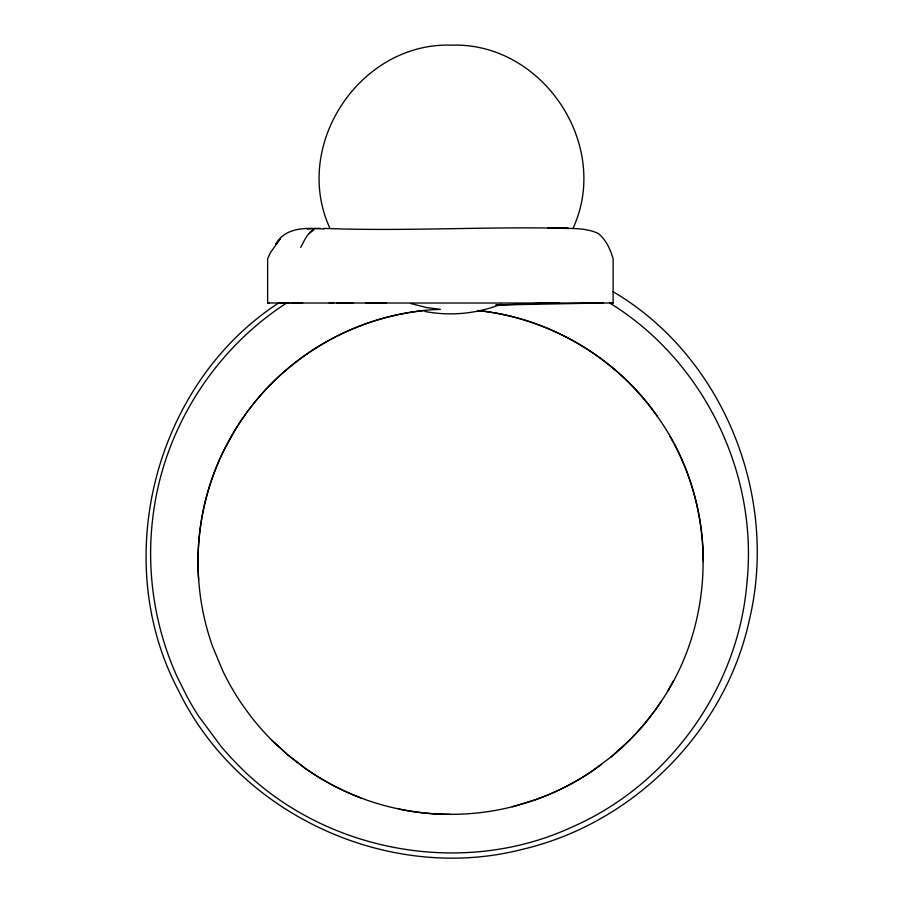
<?xml version="1.0" encoding="UTF-8"?>
<svg xmlns="http://www.w3.org/2000/svg" width="903" height="903" viewBox="0 0 903 903"><rect width="100%" height="100%" fill="white"/><g stroke="black" fill="none" stroke-linecap="round" stroke-linejoin="round"><path stroke-width="1.35" d="M573.349 227.545C610.992 144.706 542.568 42.102 451.477 45.15C360.376 42.091 291.962 144.717 329.606 227.545M410.617 303.476L426.453 307.539L440.427 309.368L432.052 309.718A252.75 252.75 0 0 0 377.804 319.764C338.038 331.762 301.376 353.694 271.984 383.041A252.784 252.784 0 0 0 241.801 419.489L235.096 429.884L223.233 451.613A252.095 252.084 0 0 0 209.496 486.288C196.967 526.28 194.755 569.319 202.712 610.428A252.58 252.569 0 0 0 212.826 647.067L222.635 670.613A252.964 252.953 0 0 0 241.733 703.843L249.217 714.262A253.574 253.574 0 0 0 271.984 740.392L287.651 754.795L304.48 767.832A253.032 253.032 0 0 0 349.529 793.285C400.39 815.578 458.589 820.353 512.419 806.729A251.79 251.779 0 0 0 559.013 789.99A253.077 253.066 15.5 0 0 591.307 771.647L611.173 756.872A252.355 252.264 -57 0 0 638.037 731.238A252.919 252.908 0 0 0 660.861 701.947C717.535 619.142 717.163 502.599 659.946 420.166C619.176 359.304 550.728 317.935 477.811 310.564M300.699 247.366C304.334 240.887 307.076 233.177 314.007 229.464L308.6 233.99M667.475 691.472L673.582 680.693M275.855 244.115L280.336 238.685L270.324 252.829L267.627 258.8L267.638 302.99L289.818 303.036M276.025 243.934C285.472 226.743 307.313 227.748 324.019 229.023M611.173 756.872L629.504 740.223A252.659 252.603 -61.1 0 0 660.849 701.947M279.196 302.99L278.643 302.99C154.56 383.696 109.218 560.176 178.647 690.84C238.821 814.98 389.644 883.924 522.95 849.192C633.759 823.186 725.628 730.809 749.501 619.311C778.815 495.826 723.371 356.64 613.16 291.737M500.917 304.266C476.897 313.747 450.258 316.343 424.895 311.467M512.407 806.729L536.134 799.505L547.692 795.035A252.738 252.705 -74.5 0 0 601.421 764.514M267.638 302.99L269.241 302.956M307.313 228.967L320.181 228.324M323.703 228.391C405.289 231.552 486.886 226.269 568.461 228.391L547.726 227.827C564.409 229.373 582.762 226.179 598.35 233.527C606.06 239.826 610.417 249.431 613.137 258.811L613.137 303.013L296.748 303.024M525.862 304.018L496.379 305.011M495.826 305.033L603.43 302.956M550.751 303.115L558.957 303.024M365.783 303.058L386.495 303.036M291.68 303.024L302.629 303.024M329.223 303.024L333.692 303.024M279.445 303.002L278.643 302.99M296.511 303.024L286.68 303.024C215.67 348.682 166.073 425.798 153.939 509.337A297.392 297.392 0 0 0 151.444 531.596C148.487 571.317 153.6 611.613 166.344 649.347A300.168 300.168 0 0 0 177.304 677.126L187.305 697.161A297.11 297.11 0 0 0 198.784 716.395L221.009 746.375A296.884 296.884 0 0 0 236.078 762.945C320.407 851.224 460.869 878.461 571.802 827.159C668.468 785.079 738.372 688.3 746.894 583.033C758.554 473.511 703.697 360.805 609.807 303.092M285.393 303.024L279.738 303.002M337 303.024L353.242 303.069M609.649 302.956L613.137 303.013M450.653 814.404L437.662 814.066A252.569 252.569 0 0 1 398.957 809.054M477.879 310.598C548.99 317.811 616.004 357.295 656.933 415.877M271.984 740.392L287.651 754.795L304.48 767.832A253.179 253.179 0 0 0 361.572 798.184M670.049 436.51L673.254 442.233M673.898 443.373C693.12 479.628 703.29 520.591 703.347 561.621M198.637 579.895A252.58 252.569 0 0 1 424.015 310.598M528.65 303.78A104.646 2.201 -3.7 0 1 552.828 302.968M478.917 310.621L478.274 310.542L480.689 310.824L478.917 310.621"/></g></svg>
